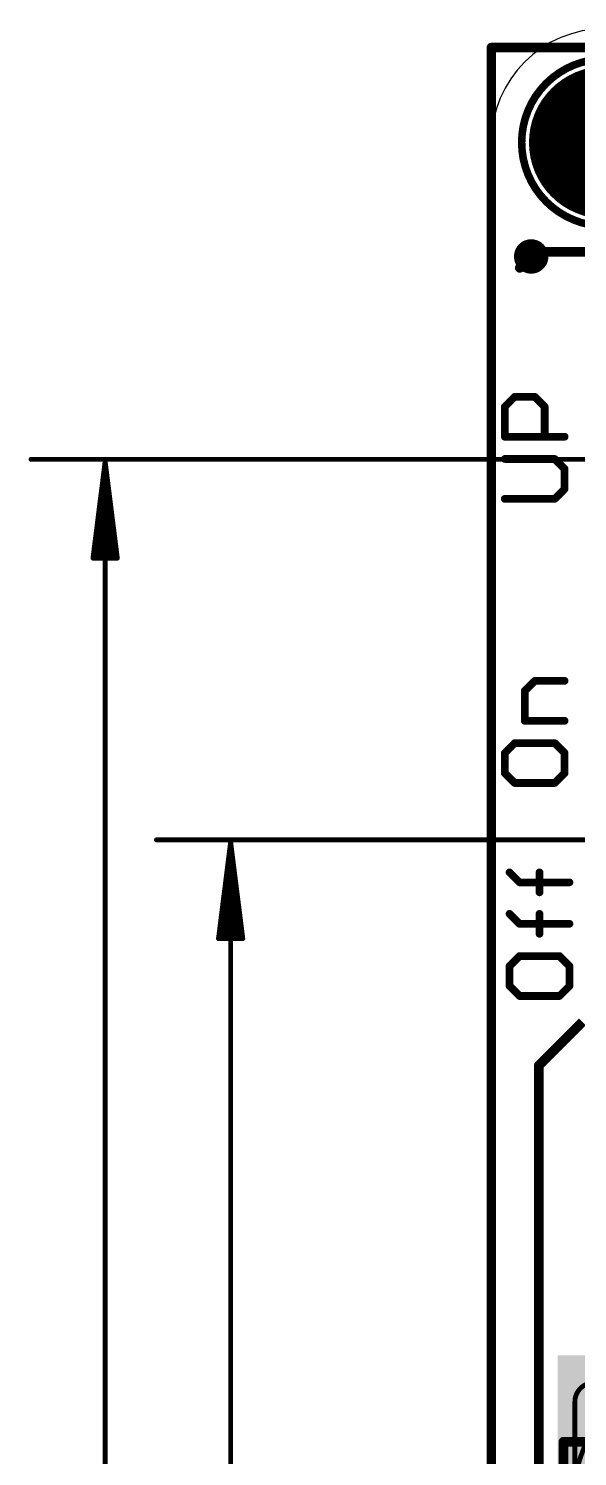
# Model space of a CAD drawing. Extents: x -12.5 to 70.1, y -12.4 to 85.2.
# Drawn here: x -12.17 to 2.27, y 47.41 to 85 of the extents above; entities that cross this region are included whole.
import ezdxf

# ---------------------------------------------------------------- set-up
doc = ezdxf.new("R2010")
doc.units = 0
for name, color, linetype in [('1', 12, 'CONTINUOUS'), ('16', 132, 'CONTINUOUS'), ('17', 110, 'CONTINUOUS'), ('18', 110, 'CONTINUOUS'), ('20', 53, 'CONTINUOUS'), ('21', 40, 'CONTINUOUS'), ('47', 253, 'CONTINUOUS'), ('51', 253, 'CONTINUOUS')]:
    doc.layers.add(name, color=color, linetype=linetype)

# ---------------------------------------------------------------- blocks, each defined once
blk = doc.blocks.new('RECT')
blk.add_solid([(-0.5, -0.5), (0.5, -0.5), (-0.5, 0.5), (0.5, 0.5)])
blk = doc.blocks.new('ROUNDP')
at = {"const_width": 0.5}
blk.add_lwpolyline([(0, -0.25, 1), (0, 0.25, 1), (0, -0.25)], format="xyb", dxfattribs=at)
blk = doc.blocks.new('ROUNDV')
at = {"const_width": 0.5}
blk.add_lwpolyline([(0, -0.25, 1), (0, 0.25, 1), (0, -0.25)], format="xyb", dxfattribs=at)

msp = doc.modelspace()

# ---------------------------------------------------------------- linework, layer by layer
at = {"layer": '1', "const_width": 0.254}
for points in [[(1.05, 79), (1.171, 79.121)], [(1.171, 79.121), (39.495, 79.121)], [(1.9, 47.8), (1.9, 43.05)], [(8.15, 47.8), (1.9, 47.8)]]:
    msp.add_lwpolyline(points, dxfattribs=at)
at = {"layer": '1', "const_width": 0.127}
for points in [[(1.0051, 79.0449, 1), (1.0949, 78.9551)], [(1.171, 79.1845, 1), (1.171, 79.0575)], [(1.2159, 79.0761, 1), (1.1261, 79.1659)], [(1.9635, 47.8, 1), (1.8365, 47.8)], [(1.9, 47.8635, 1), (1.9, 47.7365)]]:
    msp.add_lwpolyline(points, format="xyb", dxfattribs=at)
at = {"layer": '16'}
for points, const_width in [([(0, 84.5), (45, 84.5)], 0.25), ([(0, 0), (0, 84.5)], 0.25), ([(0.75, 78.7), (1.05, 79)], 0.254), ([(2.4, 58.85), (1.25, 57.7)], 0.254), ([(1.25, 57.7), (1.25, 42.55)], 0.254)]:
    msp.add_lwpolyline(points, dxfattribs=dict(at, const_width=const_width))
for points, const_width in [([(0, 84.5625, 1), (0, 84.4375)], 0.125), ([(0.0625, 84.5, 1), (-0.0625, 84.5)], 0.125), ([(1.0949, 78.9551, 1), (1.0051, 79.0449)], 0.127), ([(0.7051, 78.7449, 1), (0.7949, 78.6551)], 0.127), ([(1.3135, 57.7, 1), (1.1865, 57.7)], 0.127), ([(1.2051, 57.7449, 1), (1.2949, 57.6551)], 0.127)]:
    msp.add_lwpolyline(points, format="xyb", dxfattribs=dict(at, const_width=const_width))
at = {"layer": '20'}
msp.add_line((0, 3), (0, 82), dxfattribs=at)
msp.add_arc((3, 82), 3, 90, 180, dxfattribs=at)
at = {"layer": '21'}
for points, const_width in [([(3, 79.8, 1), (3, 84.2, 1), (3, 79.8)], 0.2), ([(0.6169, 75.3573, 1), (0.6169, 75.2557)], 0.1016), ([(0.6529, 75.2706, 1), (0.581, 75.3424)], 0.1016), ([(1.1782, 75.3424, 1), (1.1064, 75.2706)], 0.1016), ([(1.1423, 75.2557, 1), (1.1423, 75.3573)], 0.1016), ([(0.3183, 75.0797, 1), (0.3902, 75.0079)], 0.1016), ([(0.4051, 75.0438, 1), (0.3035, 75.0438)], 0.1016), ([(1.4558, 75.0438, 1), (1.3542, 75.0438)], 0.1016), ([(1.3691, 75.0079, 1), (1.4409, 75.0797)], 0.1016), ([(0.3543, 74.3066, 1), (0.3543, 74.205)], 0.1016), ([(0.3035, 74.2558, 1), (0.4051, 74.2558)], 0.1016), ([(1.3542, 74.2558, 1), (1.4558, 74.2558)], 0.1016), ([(1.9304, 74.205, 1), (1.9304, 74.3066)], 0.1016), ([(0.3543, 73.7202, 1), (0.3543, 73.6186)], 0.1016), ([(1.7036, 73.7053, 1), (1.6318, 73.6334)], 0.1016), ([(1.6677, 73.6186, 1), (1.6677, 73.7202)], 0.1016), ([(1.9812, 73.4067, 1), (1.8796, 73.4067)], 0.1016), ([(1.8945, 73.3708, 1), (1.9663, 73.4426)], 0.1016), ([(1.8796, 72.8813, 1), (1.9812, 72.8813)], 0.1016), ([(1.9663, 72.8454, 1), (1.8945, 72.9172)], 0.1016), ([(0.3543, 72.6694, 1), (0.3543, 72.5678)], 0.1016), ([(1.6318, 72.6545, 1), (1.7036, 72.5827)], 0.1016), ([(1.6677, 72.5678, 1), (1.6677, 72.6694)], 0.1016), ([(0.9304, 67.5647, 1), (0.8288, 67.5647)], 0.1016), ([(1.1423, 67.8782, 1), (1.1423, 67.7766)], 0.1016), ([(1.1782, 67.7914, 1), (1.1064, 67.8633)], 0.1016), ([(1.9304, 67.7766, 1), (1.9304, 67.8782)], 0.1016), ([(0.8437, 67.6006, 1), (0.9156, 67.5288)], 0.1016), ([(0.8796, 66.8274, 1), (0.8796, 66.7258)], 0.1016), ([(0.8288, 66.7766, 1), (0.9304, 66.7766)], 0.1016), ([(1.9304, 66.7258, 1), (1.9304, 66.8274)], 0.1016), ([(0.6169, 66.241, 1), (0.6169, 66.1394)], 0.1016), ([(0.6529, 66.1543, 1), (0.581, 66.2261)], 0.1016), ([(1.7036, 66.2261, 1), (1.6318, 66.1543)], 0.1016), ([(1.6677, 66.1394, 1), (1.6677, 66.241)], 0.1016), ([(0.3183, 65.9634, 1), (0.3902, 65.8916)], 0.1016), ([(0.4051, 65.9275, 1), (0.3035, 65.9275)], 0.1016), ([(1.9812, 65.9275, 1), (1.8796, 65.9275)], 0.1016), ([(1.8945, 65.8916, 1), (1.9663, 65.9634)], 0.1016), ([(0.3902, 65.4381, 1), (0.3183, 65.3662)], 0.1016), ([(0.3035, 65.4021, 1), (0.4051, 65.4021)], 0.1016), ([(1.8796, 65.4021, 1), (1.9812, 65.4021)], 0.1016), ([(1.9663, 65.3662, 1), (1.8945, 65.4381)], 0.1016), ([(0.6169, 65.1902, 1), (0.6169, 65.0886)], 0.1016), ([(0.581, 65.1035, 1), (0.6529, 65.1754)], 0.1016), ([(1.6318, 65.1754, 1), (1.7036, 65.1035)], 0.1016), ([(1.6677, 65.0886, 1), (1.6677, 65.1902)], 0.1016), ([(0.5172, 62.8225, 1), (0.4453, 62.7506)], 0.1016), ([(1.3201, 62.7866, 1), (1.2185, 62.7866)], 0.1016), ([(0.7439, 62.5747, 1), (0.7439, 62.4731)], 0.1016), ([(0.708, 62.4879, 1), (0.7799, 62.5598)], 0.1016), ([(2.0574, 62.4731, 1), (2.0574, 62.5747)], 0.1016), ([(1.2185, 62.2612, 1), (1.3201, 62.2612)], 0.1016), ([(0.5172, 61.731, 1), (0.4453, 61.6592)], 0.1016), ([(1.3201, 61.6951, 1), (1.2185, 61.6951)], 0.1016), ([(0.7439, 61.4832, 1), (0.7439, 61.3816)], 0.1016), ([(0.708, 61.3965, 1), (0.7799, 61.4683)], 0.1016), ([(2.0574, 61.3816, 1), (2.0574, 61.4832)], 0.1016), ([(1.2185, 61.1697, 1), (1.3201, 61.1697)], 0.1016), ([(0.7439, 60.6341, 1), (0.7439, 60.5325)], 0.1016), ([(0.7799, 60.5474, 1), (0.708, 60.6193)], 0.1016), ([(1.8306, 60.6193, 1), (1.7588, 60.5474)], 0.1016), ([(1.7947, 60.5325, 1), (1.7947, 60.6341)], 0.1016), ([(0.4453, 60.3566, 1), (0.5172, 60.2847)], 0.1016), ([(0.5321, 60.3207, 1), (0.4305, 60.3207)], 0.1016), ([(2.1082, 60.3207, 1), (2.0066, 60.3207)], 0.1016), ([(2.0215, 60.2847, 1), (2.0933, 60.3566)], 0.1016), ([(0.5172, 59.8312, 1), (0.4453, 59.7594)], 0.1016), ([(0.4305, 59.7953, 1), (0.5321, 59.7953)], 0.1016), ([(2.0066, 59.7953, 1), (2.1082, 59.7953)], 0.1016), ([(2.0933, 59.7594, 1), (2.0215, 59.8312)], 0.1016), ([(0.7439, 59.5834, 1), (0.7439, 59.4818)], 0.1016), ([(0.708, 59.4967, 1), (0.7799, 59.5685)], 0.1016), ([(1.7588, 59.5685, 1), (1.8306, 59.4967)], 0.1016), ([(1.7947, 59.4818, 1), (1.7947, 59.5834)], 0.1016)]:
    msp.add_lwpolyline(points, format="xyb", dxfattribs=dict(at, const_width=const_width))
at = {"layer": '21', "const_width": 0.2032}
for points in [[(0.3543, 75.0438), (0.6169, 75.3065)], [(0.6169, 75.3065), (1.1423, 75.3065)], [(1.1423, 75.3065), (1.405, 75.0438)], [(0.3543, 74.2558), (0.3543, 75.0438)], [(1.405, 75.0438), (1.405, 74.2558)], [(1.9304, 74.2558), (0.3543, 74.2558)], [(1.6677, 73.6694), (0.3543, 73.6694)], [(1.9304, 73.4067), (1.6677, 73.6694)], [(1.9304, 72.8813), (1.9304, 73.4067)], [(1.6677, 72.6186), (1.9304, 72.8813)], [(0.3543, 72.6186), (1.6677, 72.6186)], [(0.8796, 67.5647), (1.1423, 67.8274)], [(0.8796, 66.7766), (0.8796, 67.5647)], [(1.1423, 67.8274), (1.9304, 67.8274)], [(1.9304, 66.7766), (0.8796, 66.7766)], [(0.6169, 66.1902), (0.3543, 65.9275)], [(1.6677, 66.1902), (0.6169, 66.1902)], [(1.9304, 65.9275), (1.6677, 66.1902)], [(0.3543, 65.9275), (0.3543, 65.4021)], [(1.9304, 65.4021), (1.9304, 65.9275)], [(0.3543, 65.4021), (0.6169, 65.1394)], [(1.6677, 65.1394), (1.9304, 65.4021)], [(0.6169, 65.1394), (1.6677, 65.1394)], [(0.7439, 62.5239), (0.4813, 62.7866)], [(1.2693, 62.2612), (1.2693, 62.7866)], [(2.0574, 62.5239), (0.7439, 62.5239)], [(0.7439, 61.4324), (0.4813, 61.6951)], [(1.2693, 61.1697), (1.2693, 61.6951)], [(2.0574, 61.4324), (0.7439, 61.4324)], [(0.7439, 60.5833), (0.4813, 60.3207)], [(1.7947, 60.5833), (0.7439, 60.5833)], [(2.0574, 60.3207), (1.7947, 60.5833)], [(0.4813, 60.3207), (0.4813, 59.7953)], [(2.0574, 59.7953), (2.0574, 60.3207)], [(0.4813, 59.7953), (0.7439, 59.5326)], [(1.7947, 59.5326), (2.0574, 59.7953)], [(0.7439, 59.5326), (1.7947, 59.5326)]]:
    msp.add_lwpolyline(points, dxfattribs=at)
at = {"layer": '47', "const_width": 0.13}
for points in [[(5.334, 73.66), (-12.11, 73.66)], [(-10.16, 73.595), (-10.4792, 71.06)], [(-10.16, 73.595), (-10.42, 71.06)], [(-10.16, 73.595), (-10.29, 71.06)], [(-10.16, 0.065), (-10.16, 73.595)], [(-9.8408, 71.06), (-10.16, 73.595)], [(-10.03, 71.06), (-10.16, 73.595)], [(-9.9, 71.06), (-10.16, 73.595)], [(-10.4792, 71.06), (-9.8408, 71.06)], [(5.934, 63.642), (-8.808, 63.642)], [(-6.858, 63.577), (-7.1772, 61.042)], [(-6.858, 63.577), (-7.118, 61.042)], [(-6.858, 63.577), (-6.988, 61.042)], [(-6.858, 0.065), (-6.858, 63.577)], [(-6.5388, 61.042), (-6.858, 63.577)], [(-6.728, 61.042), (-6.858, 63.577)], [(-6.598, 61.042), (-6.858, 63.577)], [(-7.1772, 61.042), (-6.5388, 61.042)]]:
    msp.add_lwpolyline(points, dxfattribs=at)
at = {"layer": '47', "const_width": 0.065}
for points in [[(-12.11, 73.6925, 1), (-12.11, 73.6275)], [(-10.1275, 73.595, 1), (-10.1925, 73.595)], [(-10.1278, 73.5991, 1), (-10.1922, 73.5909)], [(-10.1275, 73.5933, 1), (-10.1925, 73.5967)], [(-10.1275, 73.5967, 1), (-10.1925, 73.5933)], [(-10.1277, 73.5983, 1), (-10.1923, 73.5917)], [(-10.1277, 73.5917, 1), (-10.1923, 73.5983)], [(-10.1278, 73.5909, 1), (-10.1922, 73.5991)], [(-10.5115, 71.0641, 1), (-10.447, 71.0559)], [(-10.4792, 71.0925, 1), (-10.4792, 71.0275)], [(-10.4523, 71.0633, 1), (-10.3877, 71.0567)], [(-10.3225, 71.0617, 1), (-10.2575, 71.0583)], [(-10.0625, 71.0583, 1), (-9.9975, 71.0617)], [(-9.9323, 71.0567, 1), (-9.8677, 71.0633)], [(-9.873, 71.0559, 1), (-9.8085, 71.0641)], [(-9.8408, 71.0275, 1), (-9.8408, 71.0925)], [(-8.808, 63.6745, 1), (-8.808, 63.6095)], [(-6.8255, 63.577, 1), (-6.8905, 63.577)], [(-6.8258, 63.5811, 1), (-6.8902, 63.5729)], [(-6.8255, 63.5753, 1), (-6.8905, 63.5787)], [(-6.8255, 63.5787, 1), (-6.8905, 63.5753)], [(-6.8257, 63.5803, 1), (-6.8903, 63.5737)], [(-6.8257, 63.5737, 1), (-6.8903, 63.5803)], [(-6.8258, 63.5729, 1), (-6.8902, 63.5811)], [(-7.2095, 61.0461, 1), (-7.145, 61.0379)], [(-7.1772, 61.0745, 1), (-7.1772, 61.0095)], [(-7.1503, 61.0453, 1), (-7.0857, 61.0387)], [(-7.0205, 61.0437, 1), (-6.9555, 61.0403)], [(-6.7605, 61.0403, 1), (-6.6955, 61.0437)], [(-6.6303, 61.0387, 1), (-6.5657, 61.0453)], [(-6.571, 61.0379, 1), (-6.5065, 61.0461)], [(-6.5388, 61.0095, 1), (-6.5388, 61.0745)]]:
    msp.add_lwpolyline(points, format="xyb", dxfattribs=at)
at = {"layer": '51'}
for points, const_width in [([(2.7, 49.35, 0.4142), (2.2, 48.85)], 0.127), ([(4.99, 43.7229, 1), (4.99, 49.2971, 1), (4.99, 43.7229)], 0.127), ([(2.2318, 48.85, 1), (2.1683, 48.85)], 0.0635), ([(2.1683, 48.85, 1), (2.2318, 48.85)], 0.0635)]:
    msp.add_lwpolyline(points, format="xyb", dxfattribs=dict(at, const_width=const_width))
at = {"layer": '51', "const_width": 0.127}
msp.add_lwpolyline([(2.2, 45.15), (2.2, 48.85)], dxfattribs=at)

# ---------------------------------------------------------------- block references
at = {"layer": '1', "xscale": 3, "yscale": 6.5, "rotation": 90}
msp.add_blockref('RECT', (5, 48.575), dxfattribs=at)
at = {"layer": '17', "xscale": 4.016, "yscale": 4.016}
msp.add_blockref('ROUNDP', (3, 82), dxfattribs=at)
msp.add_blockref('ROUNDP', (3, 82), dxfattribs=at)
at = {"layer": '18', "xscale": 0.9064, "yscale": 0.9064}
msp.add_blockref('ROUNDV', (1.05, 79), dxfattribs=at)
msp.add_blockref('ROUNDV', (1.05, 79), dxfattribs=at)

doc.saveas('drawing.dxf')
